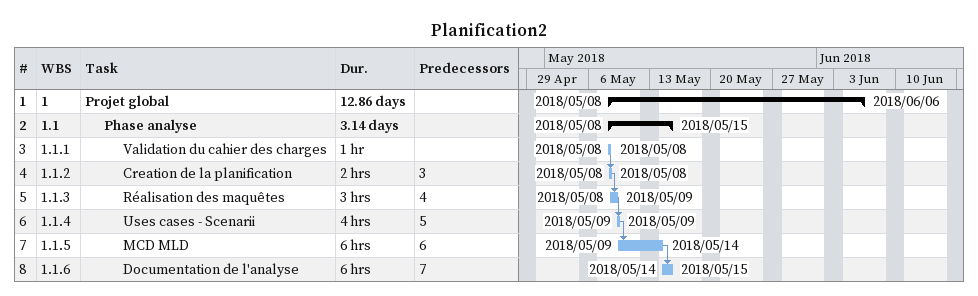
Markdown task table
Planification2

| ID | WBS | Task | Duration | Start | Finish | Predecessors |
|---|---|---|---|---|---|---|
| 1 | 1 | **Projet global** | 12.86d | 2018-05-08 | 2018-06-06 |  |
| 2 | 1.1 | **Phase analyse** | 3.14d | 2018-05-08 | 2018-05-15 |  |
| 3 | 1.1.1 | Validation du cahier des charges | 1h | 2018-05-08 | 2018-05-08 |  |
| 4 | 1.1.2 | Creation de la planification | 2h | 2018-05-08 | 2018-05-08 | 3 |
| 5 | 1.1.3 | Réalisation des maquêtes | 3h | 2018-05-08 | 2018-05-09 | 4 |
| 6 | 1.1.4 | Uses cases - Scenarii | 4h | 2018-05-09 | 2018-05-09 | 5 |
| 7 | 1.1.5 | MCD MLD | 6h | 2018-05-09 | 2018-05-14 | 6 |
| 8 | 1.1.6 | Documentation de l'analyse | 6h | 2018-05-14 | 2018-05-15 | 7 |
